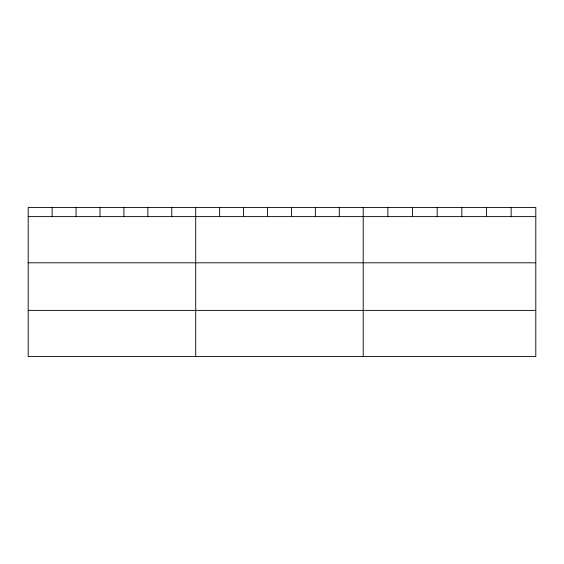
<?xml version="1.0" encoding="UTF-8"?>
<svg xmlns="http://www.w3.org/2000/svg" width="564" height="564" viewBox="0 0 564 564"><rect width="100%" height="100%" fill="white"/><g stroke="black" fill="none" stroke-linecap="round" stroke-linejoin="round"><path stroke-width="0.85" d="M535.8 216.618L535.8 356.561L28.2 356.561L28.2 207.439L535.8 207.439L535.8 216.618L28.2 216.618M28.2 262.803L535.8 262.803M28.2 310.383L535.8 310.383M511.146 207.439L511.146 216.618M486.492 207.439L486.492 216.618M461.838 207.439L461.838 216.618M437.178 207.439L437.178 216.618M412.524 207.439L412.524 216.618M387.87 207.439L387.87 216.618M363.216 207.439L363.216 356.561M339.288 207.439L339.288 216.618M315.354 207.439L315.354 216.618M291.426 207.439L291.426 216.618M267.498 207.439L267.498 216.618M243.57 207.439L243.57 216.618M219.636 207.439L219.636 216.618M195.708 207.439L195.708 356.561M171.78 207.439L171.78 216.618M147.846 207.439L147.846 216.618M123.918 207.439L123.918 216.618M99.99 207.439L99.99 216.618M76.062 207.439L76.062 216.618M52.128 207.439L52.128 216.618"/></g></svg>
